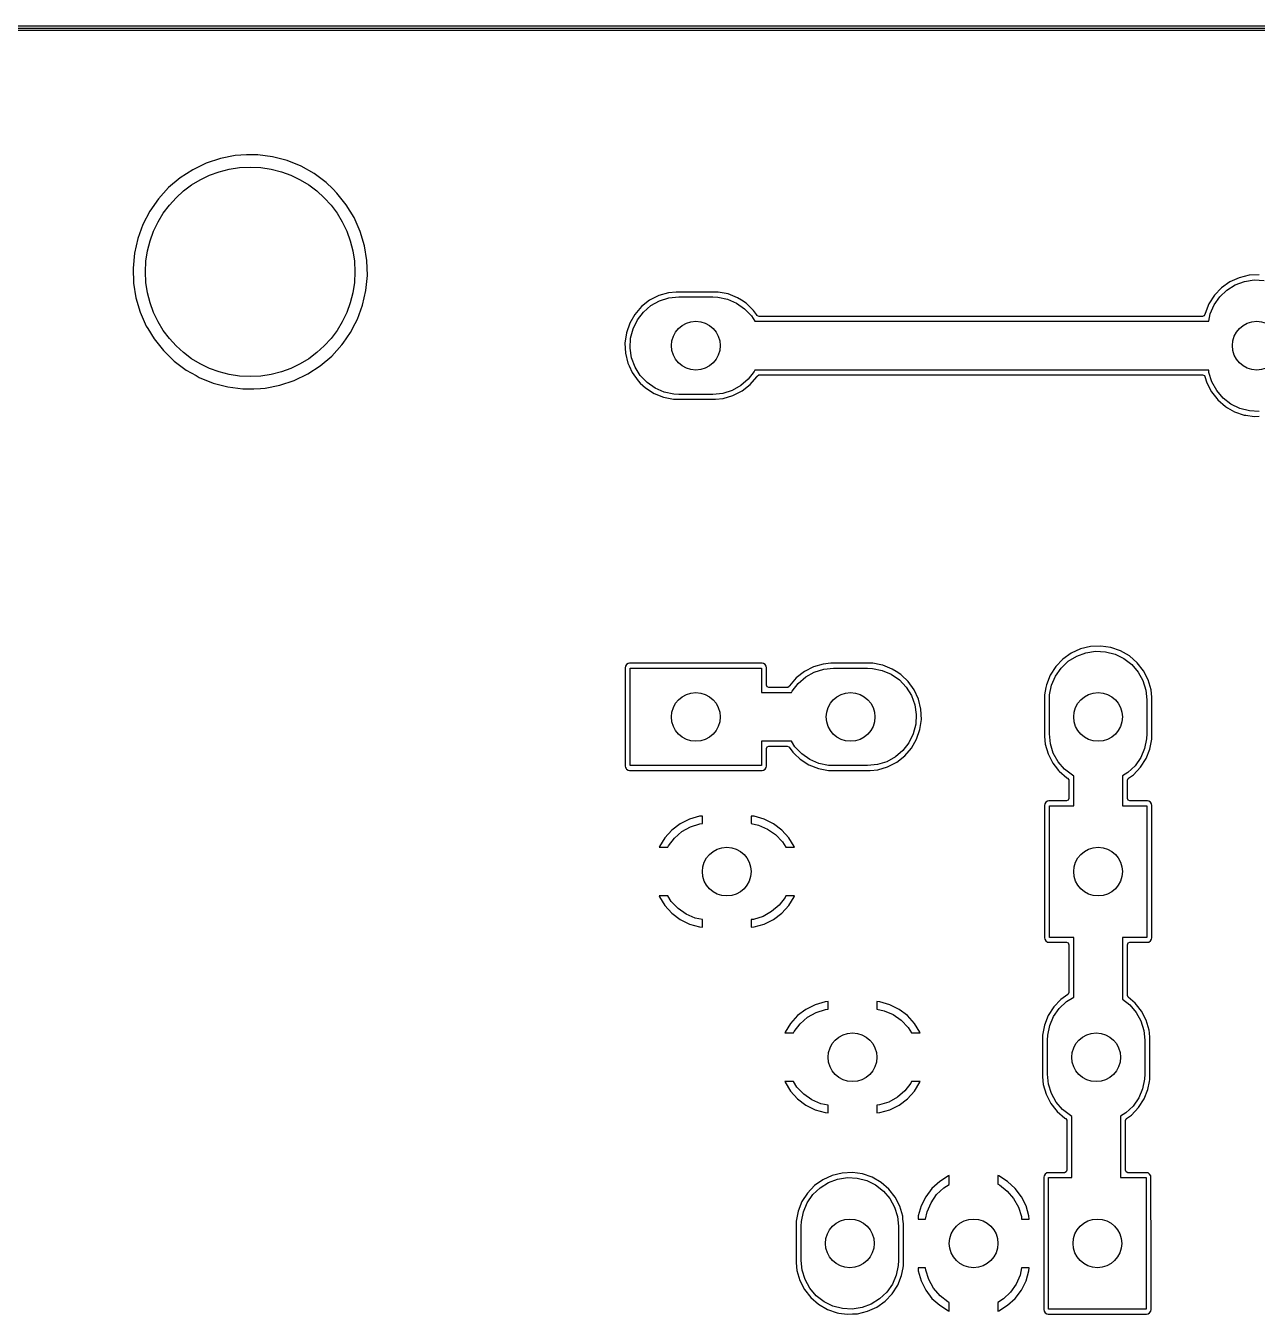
# Model space of a CAD drawing. Extents: x 90 to 180.1, y -125 to -50.
# Drawn here: x 130.39 to 155.66, y -76.39 to -49.95 of the extents above; entities that cross this region are included whole.
import ezdxf

# ---------------------------------------------------------------- set-up
doc = ezdxf.new("R2010")
doc.units = 0
doc.layers.add('BLACK', color=7, linetype='CONTINUOUS')

msp = doc.modelspace()

# ---------------------------------------------------------------- linework, layer by layer
at = {"layer": 'BLACK', "linetype": 'CONTINUOUS'}
for p, q in [((90, -49.95), (180, -49.95)), ((90.0495, -50.0005), (179.951, -50.0005)), ((179.95, -50.05), (90.05, -50.05)), ((134.692, -52.6143), (134.39, -52.6732)), ((134.923, -52.5995), (134.692, -52.6143)), ((134.692, -52.6143), (134.692, -52.6143)), ((135.154, -52.5995), (134.923, -52.5995)), ((134.923, -52.5995), (134.923, -52.5995)), ((135.46, -52.6389), (135.154, -52.5995)), ((135.154, -52.5995), (135.154, -52.5995)), ((134.097, -52.7704), (133.82, -52.9041)), ((134.39, -52.6732), (134.097, -52.7704)), ((135.758, -52.7171), (135.46, -52.6389)), ((135.46, -52.6389), (135.46, -52.6389)), ((136.044, -52.8328), (135.758, -52.7171)), ((135.758, -52.7171), (135.758, -52.7171)), ((136.312, -52.984), (136.044, -52.8328)), ((136.044, -52.8328), (136.044, -52.8328)), ((133.561, -53.0722), (133.327, -53.272)), ((133.82, -52.9041), (133.561, -53.0722)), ((133.561, -53.0722), (133.561, -53.0722)), ((133.82, -52.9041), (133.82, -52.9041)), ((136.559, -53.1684), (136.312, -52.984)), ((133.327, -53.272), (133.119, -53.5002)), ((136.695, -53.2995), (136.559, -53.1684)), ((136.781, -53.3828), (136.695, -53.2995)), ((136.973, -53.6238), (136.781, -53.3828)), ((133.119, -53.5002), (132.943, -53.753)), ((137.051, -53.753), (136.973, -53.6238)), ((132.943, -53.753), (132.8, -54.0263)), ((132.943, -53.753), (132.943, -53.753)), ((137.133, -53.8872), (137.051, -53.753)), ((137.133, -53.8874), (137.133, -53.8872)), ((137.257, -54.1692), (137.133, -53.8874)), ((132.8, -54.0263), (132.694, -54.3156)), ((132.8, -54.0263), (132.8, -54.0263)), ((137.345, -54.4647), (137.257, -54.1692)), ((132.694, -54.3156), (132.625, -54.6161)), ((132.694, -54.3156), (132.694, -54.3156)), ((137.394, -54.769), (137.345, -54.4647)), ((132.625, -54.6161), (132.596, -54.9229)), ((132.625, -54.6161), (132.625, -54.6161)), ((132.596, -54.9229), (132.596, -54.9229)), ((132.596, -54.9229), (132.596, -54.9229)), ((132.596, -54.9229), (132.606, -55.231)), ((137.404, -55.0771), (137.394, -54.769)), ((132.606, -55.231), (132.606, -55.231)), ((132.606, -55.231), (132.655, -55.5353)), ((137.375, -55.3839), (137.404, -55.0771)), ((155.102, -55.2076), (154.931, -55.3295)), ((155.043, -55.3742), (155.215, -55.2672)), ((155.293, -55.1203), (155.102, -55.2076)), ((155.102, -55.2076), (155.102, -55.2076)), ((155.102, -55.2076), (155.102, -55.2076)), ((155.102, -55.2076), (155.102, -55.2076)), ((155.102, -55.2076), (155.102, -55.2076)), ((155.215, -55.2672), (155.404, -55.1969)), ((155.498, -55.0707), (155.293, -55.1203)), ((155.404, -55.1969), (155.604, -55.1663)), ((155.708, -55.0607), (155.498, -55.0707)), ((155.498, -55.0707), (155.498, -55.0707)), ((155.604, -55.1663), (155.806, -55.1765)), ((137.306, -55.6844), (137.375, -55.3839)), ((143.384, -55.4887), (143.197, -55.585)), ((143.586, -55.4295), (143.384, -55.4887)), ((143.743, -55.4145), (143.586, -55.4295)), ((143.594, -55.5355), (143.795, -55.515)), ((144.6, -55.4145), (143.743, -55.4145)), ((143.743, -55.4145), (143.743, -55.4145)), ((143.743, -55.4145), (143.743, -55.4145)), ((143.795, -55.515), (144.495, -55.515)), ((144.495, -55.515), (144.596, -55.5201)), ((144.596, -55.5201), (144.794, -55.5609)), ((144.765, -55.4463), (144.6, -55.4145)), ((144.806, -55.4543), (144.765, -55.4463)), ((145.002, -55.5324), (144.806, -55.4543)), ((144.806, -55.4543), (144.806, -55.4543)), ((145.083, -55.585), (145.002, -55.5324)), ((145.002, -55.5324), (145.002, -55.5324)), ((145.002, -55.5324), (145.002, -55.5324)), ((154.786, -55.4816), (154.672, -55.6584)), ((154.781, -55.6797), (154.896, -55.5136)), ((154.931, -55.3295), (154.786, -55.4816)), ((154.896, -55.5136), (155.043, -55.3742)), ((154.931, -55.3295), (154.931, -55.3295)), ((132.655, -55.5353), (132.655, -55.5353)), ((132.655, -55.5353), (132.743, -55.8308)), ((137.2, -55.9737), (137.306, -55.6844)), ((143.032, -55.7149), (142.894, -55.8737)), ((143.197, -55.585), (143.032, -55.7149)), ((143.07, -55.826), (143.224, -55.6942)), ((143.224, -55.6942), (143.401, -55.596)), ((143.401, -55.596), (143.594, -55.5355)), ((144.794, -55.5609), (144.98, -55.6407)), ((144.98, -55.6407), (145.146, -55.7562)), ((145.178, -55.646), (145.083, -55.585)), ((145.146, -55.7562), (145.286, -55.9029)), ((145.191, -55.6584), (145.178, -55.646)), ((145.33, -55.791), (145.191, -55.6584)), ((145.389, -55.8737), (145.33, -55.791)), ((154.672, -55.6584), (154.594, -55.8535)), ((154.672, -55.6584), (154.672, -55.6584)), ((154.701, -55.8656), (154.781, -55.6797)), ((132.743, -55.8308), (132.867, -56.1126)), ((137.057, -56.247), (137.155, -56.0599)), ((137.155, -56.0599), (137.2, -55.9737)), ((142.789, -56.0558), (142.721, -56.2544)), ((142.894, -55.8737), (142.789, -56.0558)), ((142.857, -56.1677), (142.946, -55.986)), ((142.946, -55.986), (143.07, -55.826)), ((145.286, -55.9029), (145.356, -56.015)), ((145.356, -56.015), (154.67, -56.015)), ((145.404, -55.8939), (145.389, -55.8737)), ((145.409, -55.9001), (145.404, -55.8939)), ((145.444, -55.9145), (145.409, -55.9001)), ((154.542, -55.9145), (145.444, -55.9145)), ((154.57, -55.9061), (154.542, -55.9145)), ((154.59, -55.8748), (154.57, -55.9061)), ((154.594, -55.8535), (154.59, -55.8748)), ((154.594, -55.8535), (154.594, -55.8535)), ((154.67, -56.015), (154.701, -55.8656)), ((132.867, -56.1126), (132.867, -56.1126)), ((132.867, -56.1126), (132.898, -56.1638)), ((132.898, -56.1638), (133.027, -56.3762)), ((136.907, -56.4624), (137.057, -56.247)), ((137.057, -56.247), (137.057, -56.247)), ((137.057, -56.247), (137.057, -56.247)), ((142.721, -56.2544), (142.691, -56.4624)), ((142.721, -56.2544), (142.721, -56.2544)), ((142.807, -56.3636), (142.857, -56.1677)), ((133.027, -56.3762), (133.219, -56.6172)), ((136.673, -56.7279), (136.881, -56.4998)), ((136.881, -56.4998), (136.907, -56.4624)), ((142.691, -56.4624), (142.691, -56.4624)), ((142.691, -56.4624), (142.701, -56.6723)), ((142.796, -56.5656), (142.807, -56.3636)), ((142.827, -56.7657), (142.796, -56.5656)), ((133.219, -56.6172), (133.219, -56.6172)), ((133.219, -56.6172), (133.219, -56.6172)), ((133.219, -56.6172), (133.441, -56.8316)), ((133.441, -56.8316), (133.688, -57.016)), ((136.439, -56.9278), (136.673, -56.7279)), ((142.701, -56.6723), (142.701, -56.6723)), ((142.701, -56.6723), (142.75, -56.8766)), ((142.897, -56.9554), (142.827, -56.7657)), ((133.688, -57.016), (133.688, -57.016)), ((133.688, -57.016), (133.89, -57.1299)), ((135.903, -57.2296), (136.18, -57.0959)), ((136.18, -57.0959), (136.439, -56.9278)), ((142.75, -56.8766), (142.774, -56.9278)), ((142.774, -56.9278), (142.838, -57.0678)), ((142.838, -57.0678), (142.96, -57.239)), ((143.004, -57.1271), (142.897, -56.9554)), ((145.344, -57.044), (145.22, -57.204)), ((145.358, -57.015), (145.344, -57.044)), ((154.67, -57.015), (145.358, -57.015)), ((145.405, -57.14), (145.435, -57.1172)), ((145.435, -57.1172), (145.447, -57.1155)), ((145.447, -57.1155), (154.545, -57.1155)), ((154.545, -57.1155), (154.58, -57.1299)), ((154.675, -57.0663), (154.67, -57.015)), ((154.736, -57.2594), (154.675, -57.0663)), ((133.89, -57.1299), (133.956, -57.1672)), ((133.956, -57.1672), (133.956, -57.1672)), ((133.956, -57.1672), (134.242, -57.2829)), ((134.242, -57.2829), (134.242, -57.2829)), ((134.242, -57.2829), (134.54, -57.3611)), ((134.54, -57.3611), (134.54, -57.3611)), ((134.54, -57.3611), (134.846, -57.4005)), ((135.308, -57.3857), (135.61, -57.3268)), ((135.61, -57.3268), (135.903, -57.2296)), ((142.96, -57.239), (143.006, -57.2829)), ((143.144, -57.2738), (143.004, -57.1271)), ((143.006, -57.2829), (143.112, -57.384)), ((143.112, -57.384), (143.112, -57.384)), ((143.112, -57.384), (143.112, -57.384)), ((143.112, -57.384), (143.288, -57.4976)), ((143.31, -57.3893), (143.144, -57.2738)), ((145.066, -57.3358), (144.889, -57.434)), ((145.22, -57.204), (145.066, -57.3358)), ((145.093, -57.445), (145.258, -57.3151)), ((145.258, -57.3151), (145.396, -57.1563)), ((145.396, -57.1563), (145.4, -57.1491)), ((145.4, -57.1491), (145.405, -57.14)), ((154.58, -57.1299), (154.592, -57.1507)), ((154.592, -57.1507), (154.629, -57.2759)), ((154.629, -57.2759), (154.725, -57.4627)), ((154.834, -57.4363), (154.736, -57.2594)), ((134.846, -57.4005), (134.846, -57.4005)), ((134.846, -57.4005), (135.077, -57.4005)), ((135.077, -57.4005), (135.215, -57.3916)), ((135.215, -57.3916), (135.308, -57.3857)), ((143.288, -57.4976), (143.484, -57.5757)), ((143.496, -57.4691), (143.31, -57.3893)), ((143.484, -57.5757), (143.69, -57.6155)), ((143.694, -57.5099), (143.496, -57.4691)), ((143.69, -57.6155), (143.69, -57.6155)), ((143.69, -57.6155), (144.547, -57.6155)), ((143.795, -57.515), (143.694, -57.5099)), ((144.495, -57.515), (143.795, -57.515)), ((144.696, -57.4945), (144.495, -57.515)), ((144.547, -57.6155), (144.704, -57.6005)), ((144.547, -57.6155), (144.547, -57.6155)), ((144.889, -57.434), (144.696, -57.4945)), ((144.704, -57.6005), (144.906, -57.5413)), ((144.906, -57.5413), (145.093, -57.445)), ((154.725, -57.4627), (154.834, -57.6019)), ((154.966, -57.5898), (154.834, -57.4363)), ((154.834, -57.6019), (154.855, -57.6279)), ((154.855, -57.6279), (155.014, -57.7655)), ((155.126, -57.7136), (154.966, -57.5898)), ((155.014, -57.7655), (155.014, -57.7655)), ((155.014, -57.7655), (155.014, -57.7655)), ((155.014, -57.7655), (155.053, -57.7884)), ((155.053, -57.7884), (155.196, -57.8706)), ((155.308, -57.8028), (155.126, -57.7136)), ((155.196, -57.8706), (155.394, -57.9393)), ((155.504, -57.8535), (155.308, -57.8028)), ((155.706, -57.8637), (155.504, -57.8535)), ((155.394, -57.9393), (155.394, -57.9393)), ((155.394, -57.9393), (155.394, -57.9393)), ((155.394, -57.9393), (155.428, -57.9441)), ((155.428, -57.9441), (155.602, -57.9693)), ((155.602, -57.9693), (155.707, -57.9643)), ((155.602, -57.9693), (155.602, -57.9693)), ((155.602, -57.9693), (155.602, -57.9693)), ((151.847, -62.8276), (151.676, -62.9495)), ((151.788, -62.9942), (151.96, -62.8872)), ((152.038, -62.7403), (151.847, -62.8276)), ((151.847, -62.8276), (151.847, -62.8276)), ((151.847, -62.8276), (151.847, -62.8276)), ((151.847, -62.8276), (151.847, -62.8276)), ((151.847, -62.8276), (151.847, -62.8276)), ((151.96, -62.8872), (152.149, -62.8169)), ((152.243, -62.6907), (152.038, -62.7403)), ((152.149, -62.8169), (152.349, -62.7863)), ((152.453, -62.6807), (152.243, -62.6907)), ((152.243, -62.6907), (152.243, -62.6907)), ((152.349, -62.7863), (152.551, -62.7965)), ((152.661, -62.7107), (152.453, -62.6807)), ((152.551, -62.7965), (152.747, -62.8472)), ((152.859, -62.7794), (152.661, -62.7107)), ((152.661, -62.7107), (152.661, -62.7107)), ((152.747, -62.8472), (152.929, -62.9364)), ((153.041, -62.8845), (152.859, -62.7794)), ((152.929, -62.9364), (153.089, -63.0602)), ((153.2, -63.0221), (153.041, -62.8845)), ((153.041, -62.8845), (153.041, -62.8845)), ((153.041, -62.8845), (153.041, -62.8845)), ((142.7, -63.0958), (142.695, -63.1251)), ((142.695, -63.1251), (142.695, -65.1449)), ((142.723, -63.0625), (142.7, -63.0958)), ((142.7, -63.0958), (142.7, -63.0958)), ((142.756, -63.0403), (142.723, -63.0625)), ((142.785, -63.0345), (142.756, -63.0403)), ((142.756, -63.0403), (142.756, -63.0403)), ((142.756, -63.0403), (142.756, -63.0403)), ((142.756, -63.0403), (142.756, -63.0403)), ((145.505, -63.0345), (142.785, -63.0345)), ((142.785, -63.0345), (142.785, -63.0345)), ((142.785, -63.0345), (142.785, -63.0345)), ((142.795, -65.135), (142.795, -63.135)), ((142.795, -63.135), (145.495, -63.135)), ((145.495, -63.135), (145.495, -63.635)), ((145.534, -63.0403), (145.505, -63.0345)), ((145.567, -63.0625), (145.534, -63.0403)), ((145.59, -63.0958), (145.567, -63.0625)), ((145.595, -63.1251), (145.59, -63.0958)), ((145.59, -63.0958), (145.59, -63.0958)), ((145.59, -63.0958), (145.59, -63.0958)), ((145.595, -63.4855), (145.595, -63.1251)), ((145.595, -63.1251), (145.595, -63.1251)), ((146.559, -63.1087), (146.372, -63.205)), ((146.761, -63.0495), (146.559, -63.1087)), ((146.576, -63.216), (146.769, -63.1555)), ((146.918, -63.0345), (146.761, -63.0495)), ((146.769, -63.1555), (146.97, -63.135)), ((147.775, -63.0345), (146.918, -63.0345)), ((146.918, -63.0345), (146.918, -63.0345)), ((146.918, -63.0345), (146.918, -63.0345)), ((146.97, -63.135), (147.67, -63.135)), ((147.67, -63.135), (147.771, -63.1401)), ((147.771, -63.1401), (147.969, -63.1809)), ((147.94, -63.0663), (147.775, -63.0345)), ((147.981, -63.0743), (147.94, -63.0663)), ((147.969, -63.1809), (148.155, -63.2607)), ((148.177, -63.1524), (147.981, -63.0743)), ((147.981, -63.0743), (147.981, -63.0743)), ((148.258, -63.205), (148.177, -63.1524)), ((148.177, -63.1524), (148.177, -63.1524)), ((148.177, -63.1524), (148.177, -63.1524)), ((151.531, -63.1016), (151.417, -63.2784)), ((151.526, -63.2997), (151.641, -63.1336)), ((151.676, -62.9495), (151.531, -63.1016)), ((151.641, -63.1336), (151.788, -62.9942)), ((151.676, -62.9495), (151.676, -62.9495)), ((153.089, -63.0602), (153.221, -63.2137)), ((153.33, -63.1873), (153.2, -63.0221)), ((153.426, -63.3741), (153.33, -63.1873)), ((146.207, -63.3349), (146.069, -63.4937)), ((146.121, -63.606), (146.245, -63.446)), ((146.372, -63.205), (146.207, -63.3349)), ((146.245, -63.446), (146.399, -63.3142)), ((146.399, -63.3142), (146.576, -63.216)), ((148.155, -63.2607), (148.321, -63.3762)), ((148.353, -63.266), (148.258, -63.205)), ((148.321, -63.3762), (148.461, -63.5229)), ((148.366, -63.2784), (148.353, -63.266)), ((148.505, -63.411), (148.366, -63.2784)), ((148.627, -63.5822), (148.505, -63.411)), ((151.417, -63.2784), (151.339, -63.4735)), ((151.417, -63.2784), (151.417, -63.2784)), ((151.446, -63.4856), (151.526, -63.2997)), ((153.221, -63.2137), (153.319, -63.3906)), ((153.319, -63.3906), (153.38, -63.5837)), ((153.486, -63.5758), (153.426, -63.3741)), ((145.495, -63.635), (146.107, -63.635)), ((145.61, -63.5201), (145.595, -63.4855)), ((145.644, -63.5345), (145.61, -63.5201)), ((146.018, -63.5345), (145.644, -63.5345)), ((146.03, -63.5328), (146.018, -63.5345)), ((146.06, -63.51), (146.03, -63.5328)), ((146.069, -63.4937), (146.06, -63.51)), ((146.107, -63.635), (146.121, -63.606)), ((148.461, -63.5229), (148.568, -63.6946)), ((148.568, -63.6946), (148.638, -63.8843)), ((148.715, -63.7734), (148.627, -63.5822)), ((151.328, -63.5328), (151.299, -63.6799)), ((151.299, -63.6799), (151.299, -63.6799)), ((151.299, -63.6799), (151.299, -64.5374)), ((151.339, -63.4735), (151.328, -63.5328)), ((151.339, -63.4735), (151.339, -63.4735)), ((151.4, -63.785), (151.405, -63.6838)), ((151.405, -63.6838), (151.446, -63.4856)), ((153.38, -63.5837), (153.4, -63.785)), ((153.5, -63.7326), (153.486, -63.5758)), ((148.638, -63.8843), (148.669, -64.0844)), ((148.764, -63.9777), (148.715, -63.7734)), ((148.774, -64.1876), (148.764, -63.9777)), ((151.4, -64.485), (151.4, -63.785)), ((153.4, -63.785), (153.4, -64.485)), ((153.5, -64.5901), (153.5, -63.7326)), ((148.669, -64.0844), (148.658, -64.2864)), ((148.744, -64.3956), (148.774, -64.1876)), ((148.608, -64.4823), (148.519, -64.664)), ((148.658, -64.2864), (148.608, -64.4823)), ((148.676, -64.5942), (148.744, -64.3956)), ((151.42, -64.6863), (151.4, -64.485)), ((153.4, -64.485), (153.395, -64.5862)), ((146.109, -64.635), (145.495, -64.635)), ((145.495, -64.635), (145.495, -65.135)), ((145.595, -64.7845), (145.61, -64.7499)), ((145.595, -65.1449), (145.595, -64.7845)), ((145.61, -64.7499), (145.644, -64.7355)), ((145.644, -64.7355), (146.021, -64.7355)), ((146.021, -64.7355), (146.056, -64.7499)), ((146.056, -64.7499), (146.061, -64.7561)), ((146.061, -64.7561), (146.135, -64.859)), ((146.179, -64.7471), (146.109, -64.635)), ((146.319, -64.8938), (146.179, -64.7471)), ((148.519, -64.664), (148.395, -64.824)), ((148.433, -64.9351), (148.571, -64.7763)), ((148.571, -64.7763), (148.676, -64.5942)), ((151.299, -64.5374), (151.3, -64.5374)), ((151.3, -64.5374), (151.314, -64.6942)), ((151.314, -64.6942), (151.374, -64.8959)), ((151.481, -64.8794), (151.42, -64.6863)), ((153.354, -64.7844), (153.274, -64.9703)), ((153.395, -64.5862), (153.354, -64.7844)), ((153.461, -64.7965), (153.5, -64.5901)), ((146.135, -64.859), (146.167, -64.8896)), ((146.167, -64.8896), (146.287, -65.004)), ((146.287, -65.004), (146.287, -65.004)), ((146.287, -65.004), (146.287, -65.004)), ((146.287, -65.004), (146.463, -65.1176)), ((146.485, -65.0093), (146.319, -64.8938)), ((146.671, -65.0891), (146.485, -65.0093)), ((148.241, -64.9558), (148.064, -65.054)), ((148.395, -64.824), (148.241, -64.9558)), ((148.268, -65.065), (148.433, -64.9351)), ((151.374, -64.8959), (151.47, -65.0827)), ((151.579, -65.0563), (151.481, -64.8794)), ((153.274, -64.9703), (153.159, -65.1364)), ((153.269, -65.1684), (153.383, -64.9916)), ((153.383, -64.9916), (153.461, -64.7965)), ((142.695, -65.1449), (142.7, -65.1742)), ((142.695, -65.1449), (142.695, -65.1449)), ((142.7, -65.1742), (142.7, -65.1742)), ((142.7, -65.1742), (142.7, -65.1742)), ((142.7, -65.1742), (142.7, -65.1742)), ((142.7, -65.1742), (142.715, -65.1957)), ((142.715, -65.1957), (142.723, -65.2075)), ((142.723, -65.2075), (142.756, -65.2297)), ((142.756, -65.2297), (142.785, -65.2355)), ((142.785, -65.2355), (145.505, -65.2355)), ((145.495, -65.135), (142.795, -65.135)), ((145.505, -65.2355), (145.534, -65.2297)), ((145.534, -65.2297), (145.567, -65.2075)), ((145.567, -65.2075), (145.59, -65.1742)), ((145.59, -65.1742), (145.595, -65.1449)), ((146.463, -65.1176), (146.659, -65.1957)), ((146.659, -65.1957), (146.865, -65.2355)), ((146.869, -65.1299), (146.671, -65.0891)), ((146.865, -65.2355), (146.865, -65.2355)), ((146.865, -65.2355), (147.722, -65.2355)), ((146.97, -65.135), (146.869, -65.1299)), ((147.67, -65.135), (146.97, -65.135)), ((147.871, -65.1145), (147.67, -65.135)), ((147.722, -65.2355), (147.879, -65.2205)), ((147.722, -65.2355), (147.722, -65.2355)), ((148.064, -65.054), (147.871, -65.1145)), ((147.879, -65.2205), (148.081, -65.1613)), ((148.081, -65.1613), (148.268, -65.065)), ((151.47, -65.0827), (151.47, -65.0827)), ((151.47, -65.0827), (151.519, -65.1449)), ((151.519, -65.1449), (151.59, -65.2355)), ((151.711, -65.2098), (151.579, -65.0563)), ((151.59, -65.2355), (151.6, -65.2479)), ((151.6, -65.2479), (151.759, -65.3855)), ((151.871, -65.3336), (151.711, -65.2098)), ((153.012, -65.2758), (152.9, -65.3457)), ((153.159, -65.1364), (153.012, -65.2758)), ((153.124, -65.3205), (153.269, -65.1684)), ((151.759, -65.3855), (151.773, -65.3937)), ((151.773, -65.3937), (151.775, -65.3949)), ((151.775, -65.3949), (151.798, -65.4247)), ((151.798, -65.4247), (151.799, -65.4373)), ((151.799, -65.4373), (151.799, -65.8105)), ((151.9, -65.3479), (151.871, -65.3336)), ((151.9, -65.96), (151.9, -65.3479)), ((152.9, -65.3457), (152.9, -65.96)), ((153, -65.4337), (153.015, -65.399)), ((153, -65.8105), (153, -65.4337)), ((153.015, -65.399), (153.021, -65.3937)), ((153.021, -65.3937), (153.124, -65.3205)), ((151.785, -65.8451), (151.75, -65.8595)), ((151.799, -65.8105), (151.785, -65.8451)), ((153.015, -65.8451), (153, -65.8105)), ((153.049, -65.8595), (153.015, -65.8451)), ((151.305, -65.9208), (151.299, -65.9501)), ((151.299, -65.9501), (151.299, -68.6699)), ((151.328, -65.8875), (151.305, -65.9208)), ((151.305, -65.9208), (151.305, -65.9208)), ((151.361, -65.8653), (151.328, -65.8875)), ((151.39, -65.8595), (151.361, -65.8653)), ((151.361, -65.8653), (151.361, -65.8653)), ((151.361, -65.8653), (151.361, -65.8653)), ((151.361, -65.8653), (151.361, -65.8653)), ((151.75, -65.8595), (151.39, -65.8595)), ((151.39, -65.8595), (151.39, -65.8595)), ((151.39, -65.8595), (151.39, -65.8595)), ((151.4, -68.66), (151.4, -65.96)), ((151.4, -65.96), (151.9, -65.96)), ((152.9, -65.96), (153.4, -65.96)), ((153.41, -65.8595), (153.049, -65.8595)), ((153.4, -65.96), (153.4, -68.66)), ((153.439, -65.8653), (153.41, -65.8595)), ((153.41, -65.8595), (153.41, -65.8595)), ((153.472, -65.8875), (153.439, -65.8653)), ((153.495, -65.9208), (153.472, -65.8875)), ((153.5, -65.9501), (153.495, -65.9208)), ((153.495, -65.9208), (153.495, -65.9208)), ((153.495, -65.9208), (153.495, -65.9208)), ((153.5, -67.7124), (153.5, -65.9501)), ((143.822, -66.3281), (143.652, -66.4565)), ((144.013, -66.2331), (143.822, -66.3281)), ((143.822, -66.3281), (143.822, -66.3281)), ((144.218, -66.1747), (144.013, -66.2331)), ((144.013, -66.2331), (144.013, -66.2331)), ((144.036, -66.391), (144.229, -66.3305)), ((144.28, -66.169), (144.218, -66.1747)), ((144.218, -66.1747), (144.218, -66.1747)), ((144.229, -66.3305), (144.28, -66.3253)), ((144.28, -66.3253), (144.28, -66.169)), ((144.28, -66.169), (144.28, -66.169)), ((145.342, -66.1747), (145.28, -66.169)), ((145.28, -66.169), (145.28, -66.3252)), ((145.28, -66.3252), (145.429, -66.3559)), ((145.547, -66.2331), (145.342, -66.1747)), ((145.342, -66.1747), (145.342, -66.1747)), ((145.429, -66.3559), (145.615, -66.4357)), ((145.738, -66.3281), (145.547, -66.2331)), ((145.547, -66.2331), (145.547, -66.2331)), ((145.908, -66.4565), (145.738, -66.3281)), ((145.738, -66.3281), (145.738, -66.3281)), ((143.508, -66.614), (143.396, -66.7952)), ((143.652, -66.4565), (143.508, -66.614)), ((143.581, -66.781), (143.705, -66.621)), ((143.652, -66.4565), (143.652, -66.4565)), ((143.705, -66.621), (143.859, -66.4892)), ((143.859, -66.4892), (144.036, -66.391)), ((145.615, -66.4357), (145.781, -66.5512)), ((145.781, -66.5512), (145.921, -66.6979)), ((146.052, -66.614), (145.908, -66.4565)), ((145.908, -66.4565), (145.908, -66.4565)), ((146.164, -66.7952), (146.052, -66.614)), ((143.396, -66.7952), (143.39, -66.81)), ((143.39, -66.81), (143.567, -66.81)), ((143.396, -66.7952), (143.396, -66.7952)), ((143.567, -66.81), (143.581, -66.781)), ((145.921, -66.6979), (145.991, -66.81)), ((145.991, -66.81), (146.17, -66.81)), ((146.17, -66.81), (146.164, -66.7952)), ((146.164, -66.7952), (146.164, -66.7952)), ((143.569, -67.81), (143.39, -67.81)), ((143.39, -67.81), (143.396, -67.8248)), ((143.396, -67.8248), (143.396, -67.8248)), ((143.396, -67.8248), (143.508, -68.006)), ((143.639, -67.9221), (143.569, -67.81)), ((143.779, -68.0688), (143.639, -67.9221)), ((145.979, -67.839), (145.855, -67.999)), ((145.993, -67.81), (145.979, -67.839)), ((146.17, -67.81), (145.993, -67.81)), ((146.052, -68.006), (146.164, -67.8248)), ((146.164, -67.8248), (146.17, -67.81)), ((146.164, -67.8248), (146.164, -67.8248)), ((153.5, -68.6699), (153.5, -67.7124)), ((143.508, -68.006), (143.652, -68.1635)), ((143.652, -68.1635), (143.652, -68.1635)), ((143.652, -68.1635), (143.822, -68.2919)), ((143.945, -68.1843), (143.779, -68.0688)), ((144.131, -68.2641), (143.945, -68.1843)), ((145.701, -68.1308), (145.524, -68.229)), ((145.855, -67.999), (145.701, -68.1308)), ((145.738, -68.2919), (145.908, -68.1635)), ((145.908, -68.1635), (146.052, -68.006)), ((145.908, -68.1635), (145.908, -68.1635)), ((143.822, -68.2919), (143.822, -68.2919)), ((143.822, -68.2919), (144.013, -68.3869)), ((144.013, -68.3869), (144.013, -68.3869)), ((144.013, -68.3869), (144.218, -68.4453)), ((144.28, -68.2948), (144.131, -68.2641)), ((144.218, -68.4453), (144.218, -68.4453)), ((144.218, -68.4453), (144.28, -68.451)), ((144.28, -68.451), (144.28, -68.2948)), ((144.28, -68.451), (144.28, -68.451)), ((145.331, -68.2895), (145.28, -68.2947)), ((145.28, -68.2947), (145.28, -68.451)), ((145.28, -68.451), (145.342, -68.4453)), ((145.524, -68.229), (145.331, -68.2895)), ((145.342, -68.4453), (145.547, -68.3869)), ((145.342, -68.4453), (145.342, -68.4453)), ((145.547, -68.3869), (145.738, -68.2919)), ((145.547, -68.3869), (145.547, -68.3869)), ((145.738, -68.2919), (145.738, -68.2919)), ((151.299, -68.6699), (151.3, -68.6699)), ((151.3, -68.6699), (151.305, -68.6992)), ((151.305, -68.6992), (151.305, -68.6992)), ((151.305, -68.6992), (151.305, -68.6992)), ((151.305, -68.6992), (151.305, -68.6992)), ((151.305, -68.6992), (151.328, -68.7325)), ((151.328, -68.7325), (151.328, -68.7325)), ((151.328, -68.7325), (151.361, -68.7547)), ((151.361, -68.7547), (151.39, -68.7605)), ((151.9, -68.66), (151.4, -68.66)), ((151.9, -69.8844), (151.9, -68.66)), ((153.4, -68.66), (152.9, -68.66)), ((152.9, -68.66), (152.9, -69.9299)), ((153.41, -68.7605), (153.439, -68.7547)), ((153.439, -68.7547), (153.472, -68.7325)), ((153.472, -68.7325), (153.495, -68.6992)), ((153.495, -68.6992), (153.5, -68.6699)), ((151.39, -68.7605), (151.75, -68.7605)), ((151.75, -68.7605), (151.785, -68.7749)), ((151.785, -68.7749), (151.799, -68.8095)), ((151.799, -68.8095), (151.799, -69.7929)), ((153, -68.8095), (153.015, -68.7749)), ((153, -69.8464), (153, -68.8095)), ((153.015, -68.7749), (153.049, -68.7605)), ((153.049, -68.7605), (153.41, -68.7605)), ((153.41, -68.7605), (153.41, -68.7605)), ((151.799, -69.7929), (151.785, -69.8275)), ((146.593, -70.0431), (146.402, -70.1381)), ((146.798, -69.9847), (146.593, -70.0431)), ((146.593, -70.0431), (146.593, -70.0431)), ((146.86, -69.979), (146.798, -69.9847)), ((146.798, -69.9847), (146.798, -69.9847)), ((146.86, -70.1353), (146.86, -69.979)), ((147.922, -69.9847), (147.86, -69.979)), ((147.86, -69.979), (147.86, -70.1352)), ((148.127, -70.0431), (147.922, -69.9847)), ((147.922, -69.9847), (147.922, -69.9847)), ((148.318, -70.1381), (148.127, -70.0431)), ((148.127, -70.0431), (148.127, -70.0431)), ((151.636, -69.9345), (151.491, -70.0866)), ((151.601, -70.1186), (151.748, -69.9792)), ((151.779, -69.8328), (151.636, -69.9345)), ((151.636, -69.9345), (151.636, -69.9345)), ((151.748, -69.9792), (151.9, -69.8844)), ((151.785, -69.8275), (151.779, -69.8328)), ((152.9, -69.9299), (153.049, -70.0452)), ((153.001, -69.8499), (153, -69.8464)), ((153.017, -69.8835), (153.001, -69.8499)), ((153.16, -70.0071), (153.017, -69.8835)), ((153.049, -70.0452), (153.181, -70.1987)), ((153.188, -70.0431), (153.16, -70.0071)), ((153.29, -70.1723), (153.188, -70.0431)), ((146.232, -70.2665), (146.088, -70.424)), ((146.402, -70.1381), (146.232, -70.2665)), ((146.232, -70.2665), (146.232, -70.2665)), ((146.285, -70.431), (146.439, -70.2992)), ((146.402, -70.1381), (146.402, -70.1381)), ((146.439, -70.2992), (146.616, -70.201)), ((146.616, -70.201), (146.809, -70.1405)), ((146.809, -70.1405), (146.86, -70.1353)), ((147.86, -70.1352), (148.009, -70.1659)), ((148.009, -70.1659), (148.195, -70.2457)), ((148.195, -70.2457), (148.361, -70.3612)), ((148.488, -70.2665), (148.318, -70.1381)), ((148.318, -70.1381), (148.318, -70.1381)), ((148.632, -70.424), (148.488, -70.2665)), ((148.488, -70.2665), (148.488, -70.2665)), ((151.377, -70.2634), (151.299, -70.4585)), ((151.491, -70.0866), (151.377, -70.2634)), ((151.377, -70.2634), (151.377, -70.2634)), ((151.406, -70.4706), (151.486, -70.2847)), ((151.486, -70.2847), (151.601, -70.1186)), ((153.181, -70.1987), (153.279, -70.3756)), ((153.386, -70.3591), (153.29, -70.1723)), ((145.976, -70.6052), (145.97, -70.62)), ((146.088, -70.424), (145.976, -70.6052)), ((145.976, -70.6052), (145.976, -70.6052)), ((146.147, -70.62), (146.161, -70.591)), ((146.161, -70.591), (146.285, -70.431)), ((148.361, -70.3612), (148.501, -70.5079)), ((148.501, -70.5079), (148.571, -70.62)), ((148.744, -70.6052), (148.632, -70.424)), ((148.75, -70.62), (148.744, -70.6052)), ((148.744, -70.6052), (148.744, -70.6052)), ((151.299, -70.4585), (151.26, -70.6649)), ((151.299, -70.4585), (151.299, -70.4585)), ((151.299, -70.4585), (151.299, -70.4585)), ((151.365, -70.6688), (151.406, -70.4706)), ((153.279, -70.3756), (153.34, -70.5687)), ((153.34, -70.5687), (153.36, -70.77)), ((153.446, -70.5608), (153.386, -70.3591)), ((153.451, -70.62), (153.446, -70.5608)), ((145.97, -70.62), (146.147, -70.62)), ((148.571, -70.62), (148.75, -70.62)), ((151.26, -70.6649), (151.26, -70.6649)), ((151.26, -70.6649), (151.26, -71.5224)), ((151.36, -70.77), (151.365, -70.6688)), ((151.36, -71.47), (151.36, -70.77)), ((153.36, -70.77), (153.36, -71.47)), ((153.46, -70.7176), (153.451, -70.62)), ((153.46, -71.1919), (153.46, -70.7176)), ((153.46, -71.5751), (153.46, -71.1919)), ((146.149, -71.62), (145.97, -71.62)), ((145.97, -71.62), (145.976, -71.6348)), ((145.976, -71.6348), (145.976, -71.6348)), ((145.976, -71.6348), (146.088, -71.816)), ((146.219, -71.7321), (146.149, -71.62)), ((148.559, -71.649), (148.435, -71.809)), ((148.573, -71.62), (148.559, -71.649)), ((148.75, -71.62), (148.573, -71.62)), ((148.632, -71.816), (148.744, -71.6348)), ((148.744, -71.6348), (148.75, -71.62)), ((148.744, -71.6348), (148.744, -71.6348)), ((151.26, -71.5224), (151.26, -71.5224)), ((151.26, -71.5224), (151.274, -71.6792)), ((151.38, -71.6713), (151.36, -71.47)), ((153.355, -71.5712), (153.314, -71.7694)), ((153.36, -71.47), (153.355, -71.5712)), ((153.421, -71.7815), (153.452, -71.62)), ((153.452, -71.62), (153.46, -71.5751)), ((146.088, -71.816), (146.232, -71.9735)), ((146.359, -71.8788), (146.219, -71.7321)), ((146.525, -71.9943), (146.359, -71.8788)), ((148.435, -71.809), (148.281, -71.9408)), ((148.488, -71.9735), (148.632, -71.816)), ((151.274, -71.6792), (151.334, -71.8809)), ((151.334, -71.8809), (151.43, -72.0677)), ((151.441, -71.8644), (151.38, -71.6713)), ((151.539, -72.0413), (151.441, -71.8644)), ((153.314, -71.7694), (153.234, -71.9553)), ((153.343, -71.9766), (153.421, -71.7815)), ((146.232, -71.9735), (146.232, -71.9735)), ((146.232, -71.9735), (146.402, -72.1019)), ((146.402, -72.1019), (146.402, -72.1019)), ((146.402, -72.1019), (146.593, -72.1969)), ((146.711, -72.0741), (146.525, -71.9943)), ((146.86, -72.1048), (146.711, -72.0741)), ((146.86, -72.261), (146.86, -72.1048)), ((147.911, -72.0995), (147.86, -72.1047)), ((147.86, -72.1047), (147.86, -72.261)), ((148.104, -72.039), (147.911, -72.0995)), ((148.281, -71.9408), (148.104, -72.039)), ((148.127, -72.1969), (148.318, -72.1019)), ((148.318, -72.1019), (148.488, -71.9735)), ((148.318, -72.1019), (148.318, -72.1019)), ((148.488, -71.9735), (148.488, -71.9735)), ((151.43, -72.0677), (151.532, -72.1969)), ((151.671, -72.1948), (151.539, -72.0413)), ((153.119, -72.1214), (152.972, -72.2608)), ((153.084, -72.3055), (153.229, -72.1534)), ((153.234, -71.9553), (153.119, -72.1214)), ((153.229, -72.1534), (153.343, -71.9766)), ((146.593, -72.1969), (146.593, -72.1969)), ((146.593, -72.1969), (146.798, -72.2553)), ((146.798, -72.2553), (146.798, -72.2553)), ((146.798, -72.2553), (146.86, -72.261)), ((147.86, -72.261), (147.922, -72.2553)), ((147.922, -72.2553), (148.127, -72.1969)), ((147.922, -72.2553), (147.922, -72.2553)), ((148.127, -72.1969), (148.127, -72.1969)), ((151.532, -72.1969), (151.56, -72.2329)), ((151.56, -72.2329), (151.719, -72.3705)), ((151.831, -72.3186), (151.671, -72.1948)), ((151.719, -72.3705), (151.733, -72.3787)), ((151.733, -72.3787), (151.735, -72.3799)), ((151.735, -72.3799), (151.758, -72.4097)), ((151.758, -72.4097), (151.76, -72.4223)), ((151.76, -72.4223), (151.76, -73.4405)), ((151.86, -72.3329), (151.831, -72.3186)), ((151.86, -73.59), (151.86, -72.3329)), ((152.972, -72.2608), (152.86, -72.3307)), ((152.86, -72.3307), (152.86, -73.59)), ((152.96, -72.4187), (152.975, -72.384)), ((152.96, -73.4405), (152.96, -72.4187)), ((152.975, -72.384), (152.981, -72.3787)), ((152.981, -72.3787), (153.084, -72.3055)), ((147.148, -73.4957), (146.943, -73.5453)), ((147.358, -73.4857), (147.148, -73.4957)), ((147.148, -73.4957), (147.148, -73.4957)), ((147.566, -73.5157), (147.358, -73.4857)), ((151.346, -73.4953), (151.313, -73.5175)), ((151.375, -73.4895), (151.346, -73.4953)), ((151.346, -73.4953), (151.346, -73.4953)), ((151.346, -73.4953), (151.346, -73.4953)), ((151.346, -73.4953), (151.346, -73.4953)), ((151.71, -73.4895), (151.375, -73.4895)), ((151.375, -73.4895), (151.375, -73.4895)), ((151.375, -73.4895), (151.375, -73.4895)), ((151.745, -73.4751), (151.71, -73.4895)), ((151.76, -73.4405), (151.745, -73.4751)), ((152.975, -73.4751), (152.96, -73.4405)), ((153.01, -73.4895), (152.975, -73.4751)), ((153.395, -73.4895), (153.01, -73.4895)), ((153.424, -73.4953), (153.395, -73.4895)), ((153.395, -73.4895), (153.395, -73.4895)), ((153.457, -73.5175), (153.424, -73.4953)), ((146.581, -73.7545), (146.436, -73.9066)), ((146.752, -73.6326), (146.581, -73.7545)), ((146.581, -73.7545), (146.581, -73.7545)), ((146.693, -73.7992), (146.865, -73.6922)), ((146.943, -73.5453), (146.752, -73.6326)), ((146.752, -73.6326), (146.752, -73.6326)), ((146.752, -73.6326), (146.752, -73.6326)), ((146.752, -73.6326), (146.752, -73.6326)), ((146.752, -73.6326), (146.752, -73.6326)), ((146.865, -73.6922), (147.054, -73.6219)), ((147.054, -73.6219), (147.254, -73.5913)), ((147.254, -73.5913), (147.456, -73.6015)), ((147.456, -73.6015), (147.652, -73.6522)), ((147.764, -73.5844), (147.566, -73.5157)), ((147.566, -73.5157), (147.566, -73.5157)), ((147.652, -73.6522), (147.834, -73.7414)), ((147.946, -73.6895), (147.764, -73.5844)), ((147.834, -73.7414), (147.994, -73.8652)), ((148.105, -73.8271), (147.946, -73.6895)), ((147.946, -73.6895), (147.946, -73.6895)), ((147.946, -73.6895), (147.946, -73.6895)), ((149.149, -73.6684), (148.991, -73.8119)), ((149.33, -73.5562), (149.149, -73.6684)), ((149.233, -73.7992), (149.345, -73.7293)), ((149.345, -73.5504), (149.33, -73.5561)), ((149.33, -73.5561), (149.33, -73.5562)), ((149.345, -73.7293), (149.345, -73.5504)), ((150.36, -73.5561), (150.345, -73.5504)), ((150.345, -73.5504), (150.345, -73.7271)), ((150.345, -73.7271), (150.374, -73.7414)), ((150.36, -73.5562), (150.36, -73.5561)), ((150.541, -73.6684), (150.36, -73.5562)), ((150.374, -73.7414), (150.534, -73.8652)), ((150.698, -73.8119), (150.541, -73.6684)), ((151.29, -73.5508), (151.284, -73.5801)), ((151.284, -73.5801), (151.284, -76.2999)), ((151.313, -73.5175), (151.29, -73.5508)), ((151.29, -73.5508), (151.29, -73.5508)), ((151.385, -76.29), (151.385, -73.59)), ((151.385, -73.59), (151.86, -73.59)), ((152.86, -73.59), (153.385, -73.59)), ((153.385, -73.59), (153.385, -76.29)), ((153.48, -73.5508), (153.457, -73.5175)), ((153.485, -73.5801), (153.48, -73.5508)), ((153.48, -73.5508), (153.48, -73.5508)), ((153.48, -73.5508), (153.48, -73.5508)), ((153.486, -75.3424), (153.485, -73.5801)), ((146.436, -73.9066), (146.322, -74.0834)), ((146.431, -74.1047), (146.546, -73.9386)), ((146.546, -73.9386), (146.693, -73.7992)), ((147.994, -73.8652), (148.126, -74.0187)), ((148.235, -73.9923), (148.105, -73.8271)), ((148.126, -74.0187), (148.224, -74.1956)), ((148.331, -74.1791), (148.235, -73.9923)), ((148.863, -73.982), (148.768, -74.1728)), ((148.991, -73.8119), (148.863, -73.982)), ((148.863, -73.982), (148.863, -73.982)), ((148.971, -74.1047), (149.086, -73.9386)), ((148.991, -73.8119), (148.991, -73.8119)), ((149.086, -73.9386), (149.233, -73.7992)), ((150.534, -73.8652), (150.666, -74.0187)), ((150.666, -74.0187), (150.764, -74.1956)), ((150.699, -73.8119), (150.698, -73.8119)), ((150.827, -73.982), (150.699, -73.8119)), ((150.922, -74.1728), (150.827, -73.982)), ((150.827, -73.982), (150.827, -73.982)), ((146.244, -74.2785), (146.204, -74.4849)), ((146.322, -74.0834), (146.244, -74.2785)), ((146.244, -74.2785), (146.244, -74.2785)), ((146.244, -74.2785), (146.244, -74.2785)), ((146.31, -74.4888), (146.351, -74.2906)), ((146.322, -74.0834), (146.322, -74.0834)), ((146.351, -74.2906), (146.431, -74.1047)), ((148.224, -74.1956), (148.285, -74.3887)), ((148.391, -74.3808), (148.331, -74.1791)), ((148.768, -74.1728), (148.71, -74.3778)), ((148.768, -74.1728), (148.768, -74.1728)), ((148.86, -74.44), (148.891, -74.2906)), ((148.891, -74.2906), (148.971, -74.1047)), ((150.764, -74.1956), (150.825, -74.3887)), ((150.98, -74.3778), (150.922, -74.1728)), ((150.922, -74.1728), (150.922, -74.1728)), ((146.204, -74.4849), (146.204, -74.4849)), ((146.204, -74.4849), (146.204, -75.3424)), ((146.305, -74.59), (146.31, -74.4888)), ((148.285, -74.3887), (148.305, -74.59)), ((148.396, -74.44), (148.391, -74.3808)), ((148.405, -74.5376), (148.396, -74.44)), ((148.405, -75.0119), (148.405, -74.5376)), ((148.71, -74.3778), (148.704, -74.44)), ((148.704, -74.44), (148.704, -74.44)), ((148.704, -74.44), (148.86, -74.44)), ((148.71, -74.3778), (148.71, -74.3778)), ((150.825, -74.3887), (150.83, -74.44)), ((150.83, -74.44), (150.986, -74.44)), ((150.986, -74.44), (150.98, -74.3778)), ((150.98, -74.3778), (150.98, -74.3778)), ((150.986, -74.44), (150.986, -74.44)), ((146.305, -75.29), (146.305, -74.59)), ((148.305, -74.59), (148.305, -75.29)), ((148.405, -75.3951), (148.405, -75.0119)), ((146.204, -75.3424), (146.205, -75.3424)), ((146.205, -75.3424), (146.219, -75.4992)), ((146.325, -75.4913), (146.305, -75.29)), ((148.305, -75.29), (148.3, -75.3912)), ((153.486, -76.2999), (153.486, -75.3424)), ((146.219, -75.4992), (146.279, -75.7009)), ((146.386, -75.6844), (146.325, -75.4913)), ((148.259, -75.5894), (148.179, -75.7753)), ((148.3, -75.3912), (148.259, -75.5894)), ((148.288, -75.7966), (148.366, -75.6015)), ((148.366, -75.6015), (148.397, -75.44)), ((148.397, -75.44), (148.405, -75.3951)), ((148.86, -75.44), (148.704, -75.44)), ((148.704, -75.44), (148.71, -75.5022)), ((148.71, -75.5022), (148.71, -75.5022)), ((148.71, -75.5022), (148.768, -75.7072)), ((148.865, -75.4913), (148.86, -75.44)), ((148.926, -75.6844), (148.865, -75.4913)), ((150.799, -75.5894), (150.719, -75.7753)), ((150.83, -75.44), (150.799, -75.5894)), ((150.986, -75.44), (150.83, -75.44)), ((150.922, -75.7072), (150.98, -75.5022)), ((150.98, -75.5022), (150.986, -75.44)), ((150.98, -75.5022), (150.98, -75.5022)), ((146.279, -75.7009), (146.375, -75.8877)), ((146.375, -75.8877), (146.375, -75.8877)), ((146.375, -75.8877), (146.505, -76.0529)), ((146.484, -75.8613), (146.386, -75.6844)), ((146.616, -76.0148), (146.484, -75.8613)), ((148.179, -75.7753), (148.064, -75.9414)), ((148.174, -75.9734), (148.288, -75.7966)), ((148.768, -75.7072), (148.768, -75.7072)), ((148.768, -75.7072), (148.863, -75.898)), ((149.024, -75.8613), (148.926, -75.6844)), ((149.156, -76.0148), (149.024, -75.8613)), ((150.719, -75.7753), (150.604, -75.9414)), ((150.827, -75.898), (150.922, -75.7072)), ((150.922, -75.7072), (150.922, -75.7072)), ((146.505, -76.0529), (146.664, -76.1905)), ((146.776, -76.1386), (146.616, -76.0148)), ((146.958, -76.2278), (146.776, -76.1386)), ((147.917, -76.0808), (147.745, -76.1878)), ((147.858, -76.2474), (148.029, -76.1255)), ((148.064, -75.9414), (147.917, -76.0808)), ((148.029, -76.1255), (148.174, -75.9734)), ((148.863, -75.898), (148.863, -75.898)), ((148.863, -75.898), (148.991, -76.0681)), ((148.991, -76.0681), (148.991, -76.0681)), ((148.991, -76.0681), (149.149, -76.2116)), ((149.316, -76.1386), (149.156, -76.0148)), ((149.345, -76.1529), (149.316, -76.1386)), ((149.345, -76.3296), (149.345, -76.1529)), ((150.457, -76.0808), (150.345, -76.1507)), ((150.345, -76.1507), (150.345, -76.3296)), ((150.604, -75.9414), (150.457, -76.0808)), ((150.541, -76.2116), (150.698, -76.0681)), ((150.698, -76.0681), (150.699, -76.0681)), ((150.699, -76.0681), (150.827, -75.898)), ((150.827, -75.898), (150.827, -75.898)), ((146.664, -76.1905), (146.846, -76.2956)), ((146.846, -76.2956), (147.044, -76.3643)), ((147.154, -76.2785), (146.958, -76.2278)), ((147.044, -76.3643), (147.044, -76.3643)), ((147.044, -76.3643), (147.044, -76.3643)), ((147.044, -76.3643), (147.078, -76.3691)), ((147.078, -76.3691), (147.252, -76.3943)), ((147.356, -76.2887), (147.154, -76.2785)), ((147.252, -76.3943), (147.357, -76.3893)), ((147.252, -76.3943), (147.252, -76.3943)), ((147.252, -76.3943), (147.252, -76.3943)), ((147.556, -76.2581), (147.356, -76.2887)), ((147.357, -76.3893), (147.462, -76.3843)), ((147.462, -76.3843), (147.667, -76.3347)), ((147.745, -76.1878), (147.556, -76.2581)), ((147.667, -76.3347), (147.858, -76.2474)), ((149.149, -76.2116), (149.33, -76.3238)), ((149.33, -76.3238), (149.345, -76.3296)), ((150.345, -76.3296), (150.36, -76.3238)), ((150.36, -76.3238), (150.541, -76.2116)), ((151.284, -76.2999), (151.285, -76.2999)), ((151.285, -76.2999), (151.29, -76.3292)), ((151.29, -76.3292), (151.29, -76.3292)), ((151.29, -76.3292), (151.29, -76.3292)), ((151.29, -76.3292), (151.29, -76.3292)), ((151.29, -76.3292), (151.313, -76.3625)), ((151.313, -76.3625), (151.313, -76.3625)), ((151.313, -76.3625), (151.346, -76.3847)), ((151.346, -76.3847), (151.375, -76.3905)), ((151.375, -76.3905), (153.395, -76.3905)), ((153.385, -76.29), (151.385, -76.29)), ((153.395, -76.3905), (153.424, -76.3847)), ((153.424, -76.3847), (153.457, -76.3625)), ((153.457, -76.3625), (153.48, -76.3292)), ((153.48, -76.3292), (153.486, -76.2999))]:
    msp.add_line(p, q, dxfattribs=at)
at = {"layer": 'BLACK'}
for centre, radius in [((135, -55), 2.15), ((144.145, -56.515), 0.5), ((155.655, -56.515), 0.5), ((144.145, -64.135), 0.5), ((147.32, -64.135), 0.5), ((152.4, -64.135), 0.5), ((144.78, -67.31), 0.5), ((152.4, -67.31), 0.5), ((147.36, -71.12), 0.5), ((152.36, -71.12), 0.5), ((147.305, -74.94), 0.5), ((149.845, -74.94), 0.5), ((152.385, -74.94), 0.5)]:
    msp.add_circle(centre, radius, dxfattribs=at)

doc.saveas('drawing.dxf')
